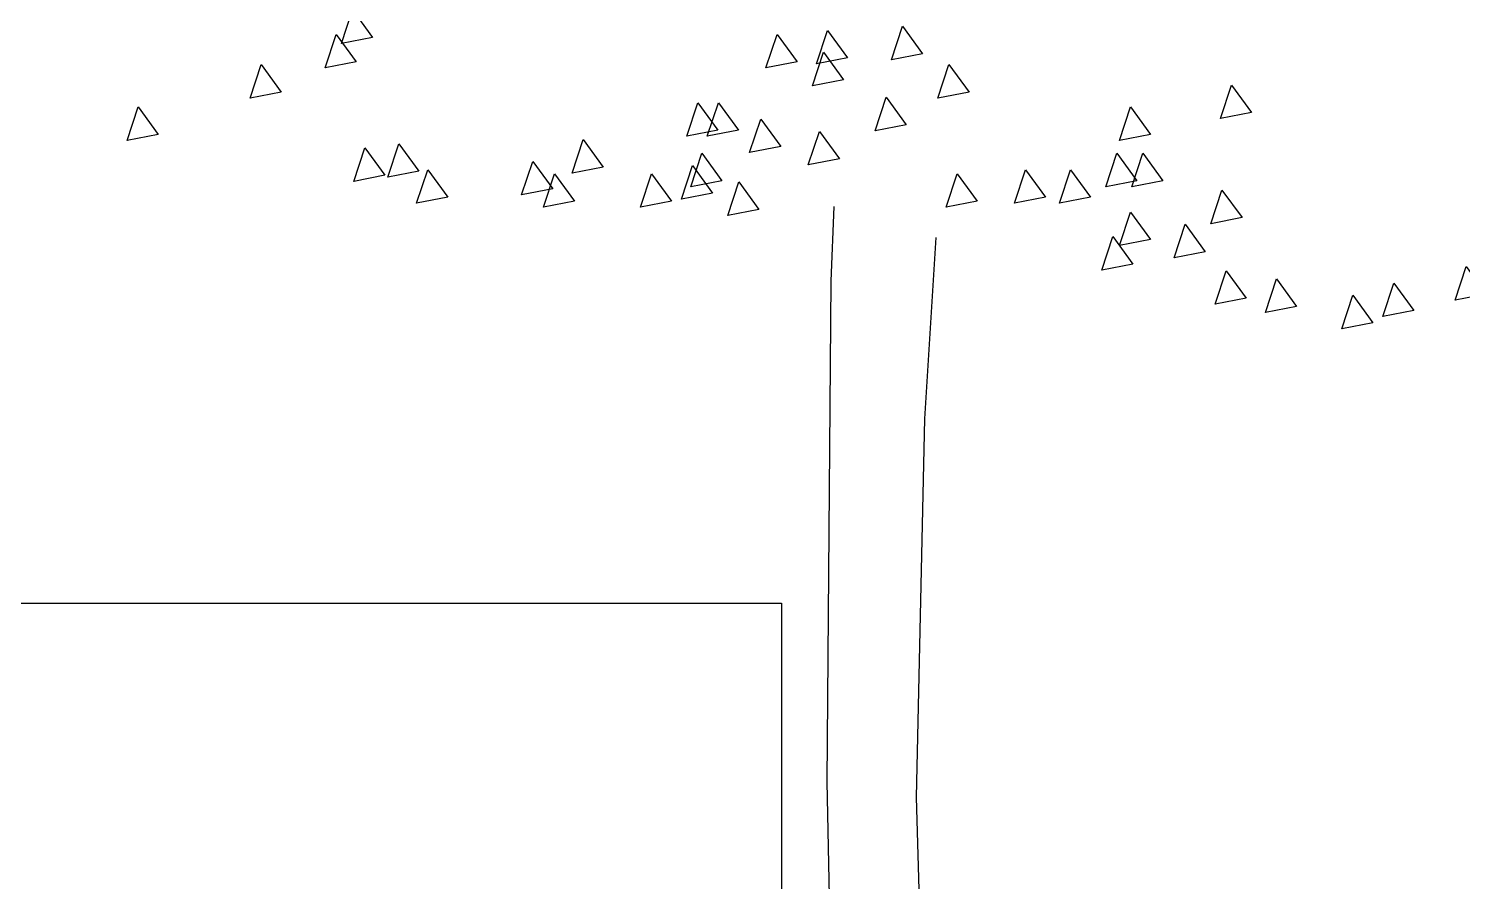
# Model space of a CAD drawing. Header units: millimetres. Extents: x 465413 to 965836, y 2516576 to 3795663.
# Drawn here: x 857018 to 859411, y 2841852 to 2843274 of the extents above; entities that cross this region are included whole.
import ezdxf

# ---------------------------------------------------------------- set-up
doc = ezdxf.new("R2010")
doc.units = ezdxf.units.MM
doc.layers.add('MUR-POH', color=64, linetype='Continuous')

# ---------------------------------------------------------------- blocks, each defined once
blk = doc.blocks.new('strom14', base_point=(-17517.4, -64197.3))
at = {"color": 1}
for p, q in [((-17433.9, -62727.3), (-17439.4, -62602.7)), ((-17590.3, -62956.7), (-17609.5, -62654.5)), ((-17427.3, -63562), (-17433.9, -62727.3)), ((-17576.7, -63587.6), (-17590.3, -62956.7)), ((-17441, -64190.6), (-17427.3, -63562)), ((-17593.8, -64204.1), (-17576.7, -63587.6))]:
    blk.add_line(p, q, dxfattribs=at)
for points in [[(-16635.4, -62274.8), (-16668.8, -62320.7), (-16616.9, -62330.7)], [(-17553.4, -62302.1), (-17586.8, -62348), (-17534.9, -62358.1)], [(-17428.1, -62309), (-17461.5, -62354.8), (-17409.6, -62364.9)], [(-17343.8, -62315.8), (-17377.2, -62361.7), (-17325.3, -62371.7)], [(-16608, -62315.8), (-16641.4, -62361.7), (-16589.5, -62371.7)], [(-17421.3, -62345.4), (-17454.7, -62391.3), (-17402.8, -62401.3)], [(-17630.8, -62365.9), (-17664.3, -62411.8), (-17612.3, -62421.8)], [(-16482.7, -62365.9), (-16516.1, -62411.8), (-16464.2, -62421.8)], [(-18102.4, -62400.1), (-18135.8, -62445.9), (-18083.9, -62456)], [(-17526.1, -62420.6), (-17559.5, -62466.4), (-17507.6, -62476.5)], [(-17245.9, -62429.7), (-17279.3, -62475.5), (-17227.4, -62485.6)], [(-17211.7, -62429.7), (-17245.1, -62475.5), (-17193.2, -62485.6)], [(-17933.8, -62436.5), (-17967.2, -62482.4), (-17915.3, -62492.4)], [(-16277.7, -62436.5), (-16311.1, -62482.4), (-16259.2, -62492.4)], [(-17414.4, -62477.5), (-17447.8, -62523.4), (-17395.9, -62533.4)], [(-17316.5, -62457), (-17349.9, -62502.9), (-17298, -62512.9)], [(-17020.3, -62491.2), (-17053.7, -62537), (-17001.8, -62547.1)], [(-16712.8, -62498), (-16746.2, -62543.9), (-16694.3, -62553.9)], [(-17954.3, -62513.9), (-17987.7, -62559.8), (-17935.8, -62569.9)], [(-17911, -62513.9), (-17944.4, -62559.8), (-17892.5, -62569.9)], [(-17218.5, -62513.9), (-17251.9, -62559.8), (-17200, -62569.9)], [(-16655.9, -62504.8), (-16689.3, -62550.7), (-16637.4, -62560.8)], [(-17833.6, -62541.3), (-17867, -62587.1), (-17815.1, -62597.2)], [(-17758.4, -62541.3), (-17791.8, -62587.1), (-17739.9, -62597.2)], [(-17644.5, -62548.1), (-17677.9, -62594), (-17626, -62604)], [(-17202.6, -62534.4), (-17236, -62580.3), (-17184.1, -62590.4)], [(-17134.2, -62548.1), (-17167.6, -62594), (-17115.7, -62604)], [(-16972.5, -62548.1), (-17005.9, -62594), (-16954, -62604)], [(-16936.1, -62527.6), (-16969.5, -62573.5), (-16917.5, -62583.5)], [(-16760.7, -62541.3), (-16794.1, -62587.1), (-16742.1, -62597.2)], [(-17280, -62561.8), (-17313.4, -62607.6), (-17261.5, -62617.7)], [(-18086.4, -62575.4), (-18119.9, -62621.3), (-18067.9, -62631.4)], [(-17933.8, -62611.9), (-17967.2, -62657.8), (-17915.3, -62667.8)], [(-18024.9, -62632.4), (-18058.3, -62678.3), (-18006.4, -62688.3)], [(-17904.2, -62652.9), (-17937.6, -62698.8), (-17885.7, -62708.8)], [(-18494.2, -62703), (-18527.6, -62748.9), (-18475.7, -62758.9)], [(-18093.3, -62709.8), (-18126.7, -62755.7), (-18074.8, -62765.8)], [(-18373.5, -62730.3), (-18406.9, -62776.2), (-18355, -62786.3)], [(-18177.6, -62723.5), (-18211, -62769.4), (-18159.1, -62779.4)], [(-18305.1, -62750.8), (-18338.5, -62796.7), (-18286.6, -62806.7)]]:
    blk.add_lwpolyline(points, close=True, dxfattribs=at)

msp = doc.modelspace()

# ---------------------------------------------------------------- linework, layer by layer
at = {"layer": 'MUR-POH', "color": 1}
msp.add_lwpolyline([(853274.9, 2839915.7), (853274.9, 2842315.7), (858274.9, 2842315.7), (858274.9, 2839915.7)], dxfattribs=at)

# ---------------------------------------------------------------- block references
at = {"layer": 'MUR-POH', "color": 6, "xscale": -1}
msp.add_blockref('strom14', (858440.8, 2841382.8), dxfattribs=at)

doc.saveas('drawing.dxf')
